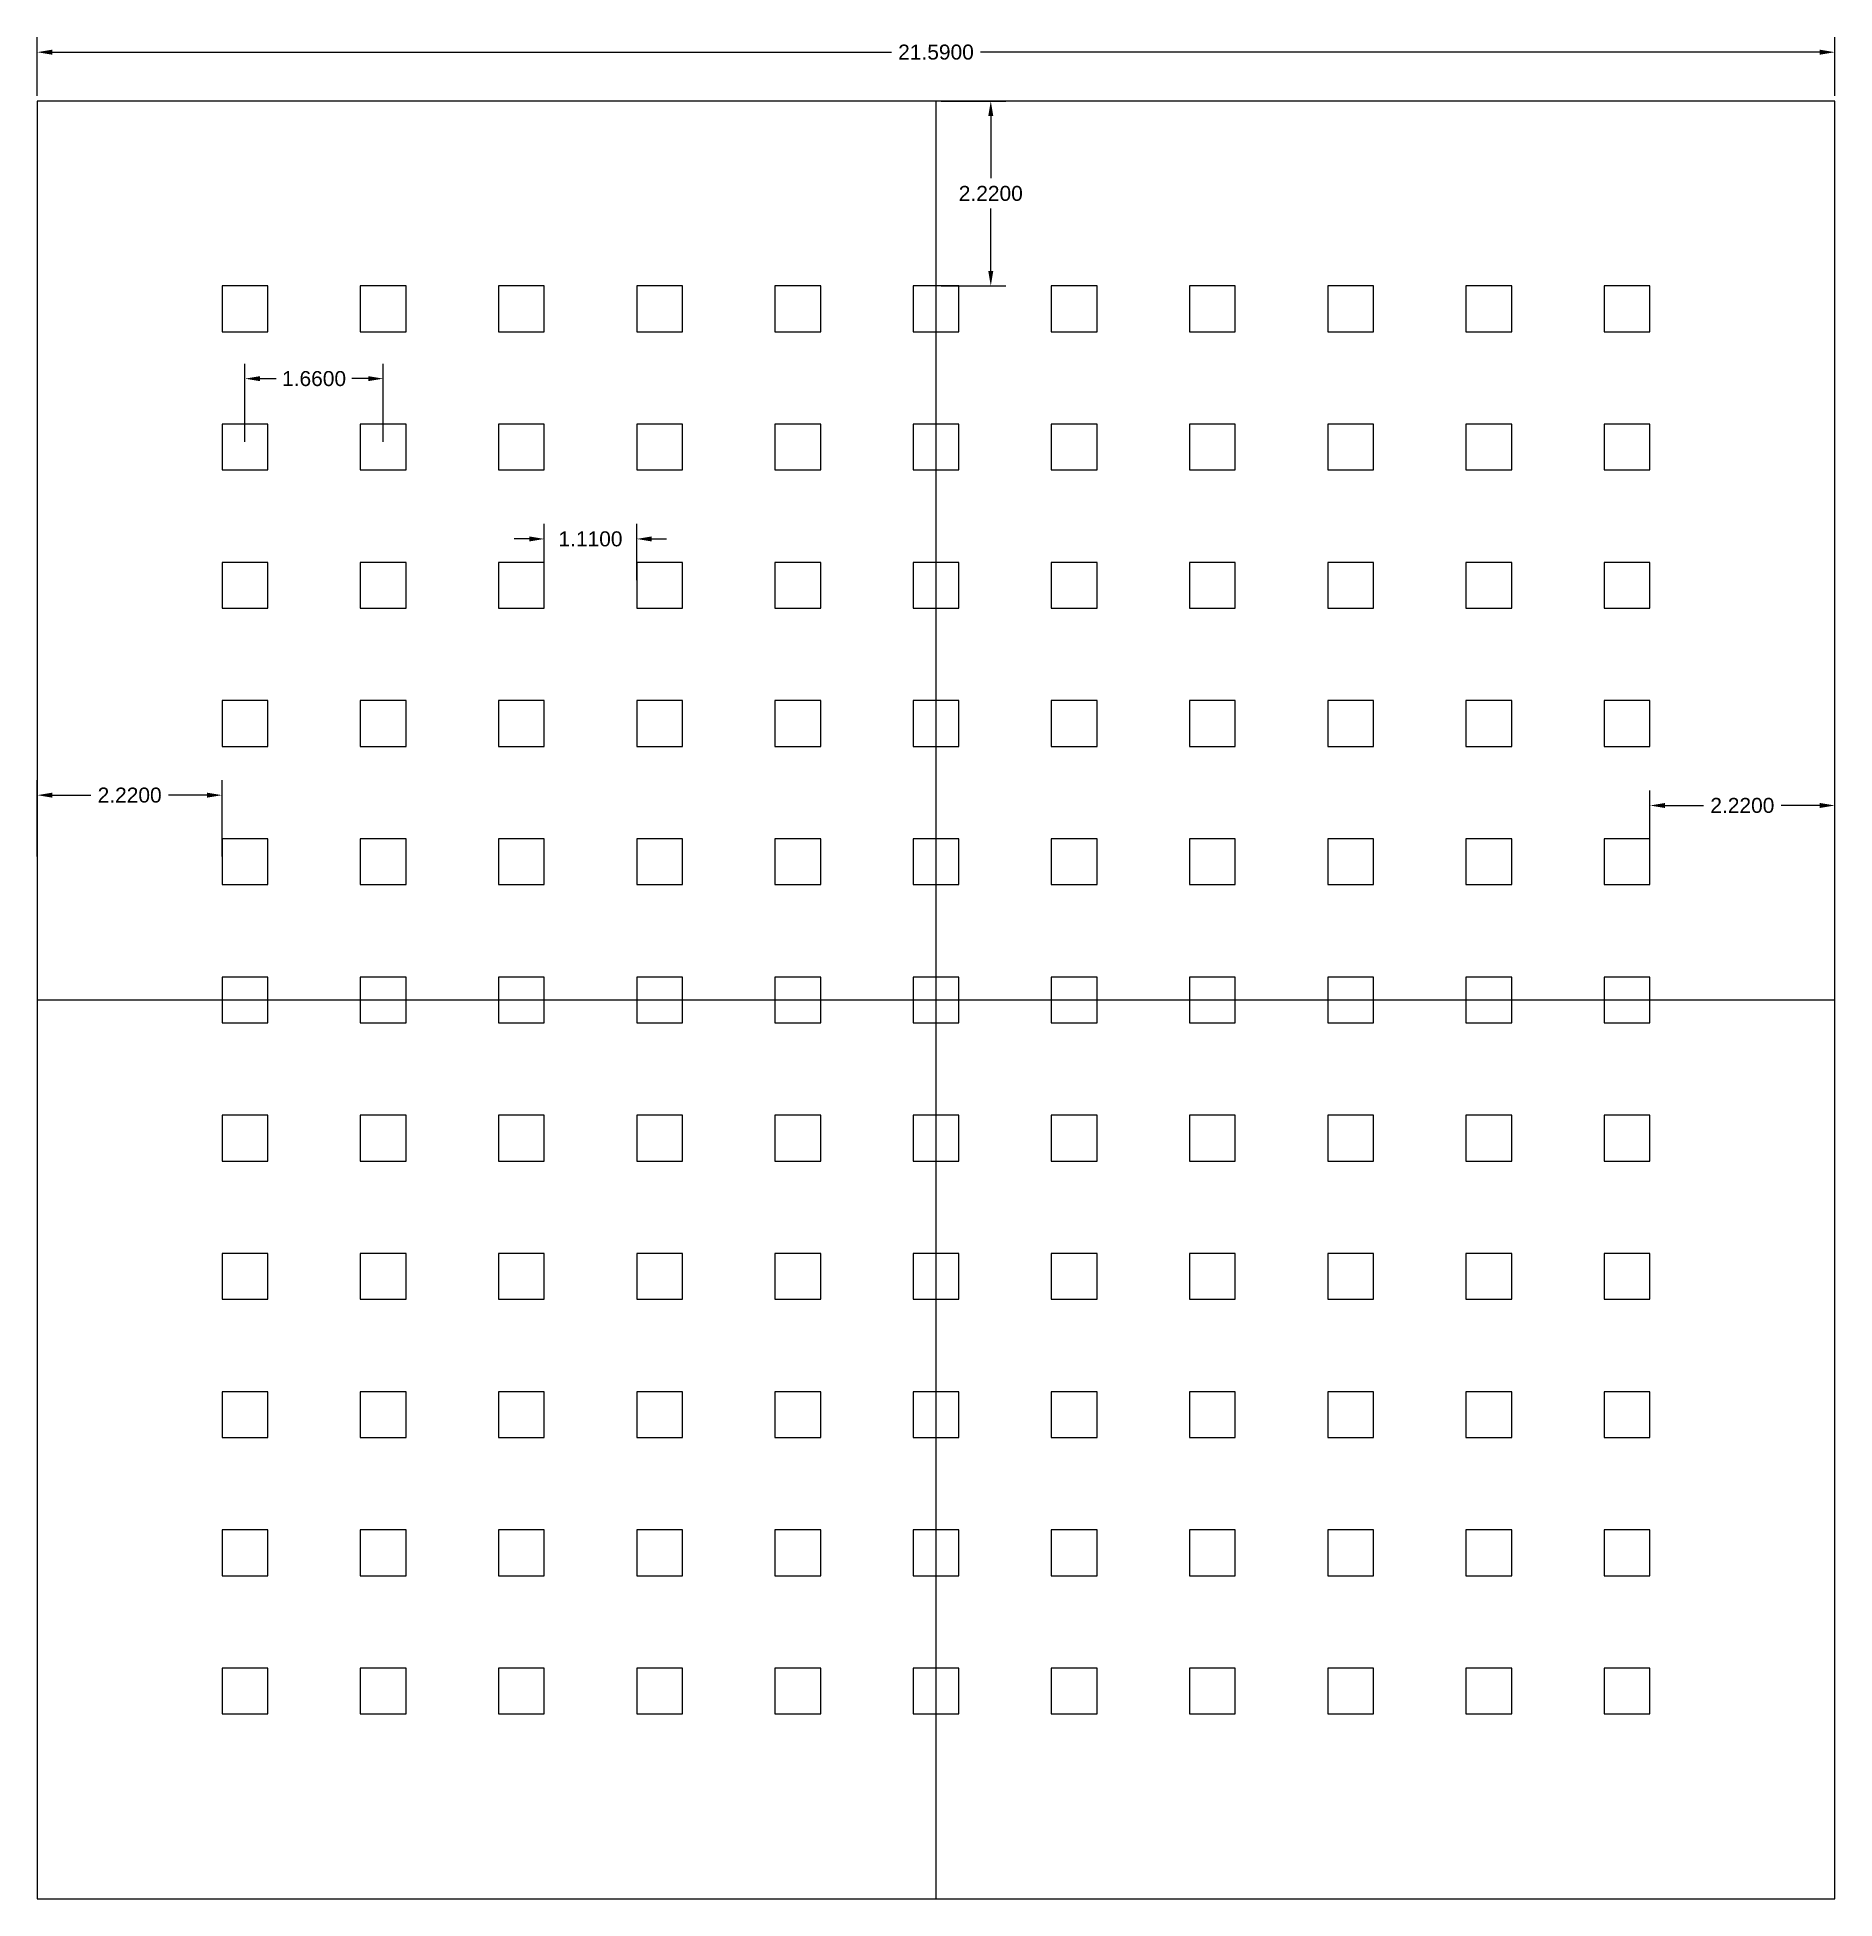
# Model space of a CAD drawing. Header units: centimetres. Extents: x 0 to 21.6, y 0 to 22.4.
import ezdxf

# ---------------------------------------------------------------- set-up
doc = ezdxf.new("R2010")
doc.units = ezdxf.units.CM
doc.header["$MEASUREMENT"] = 0
doc.styles.get("Standard").update_dxf_attribs({"font": 'arial.ttf'})
doc.dimstyles.get("Standard").update_dxf_attribs({"dimtxt": 0.18, "dimasz": 0.18, "dimexe": 0.18, "dimexo": 0.0625, "dimgap": 0.09, "dimtad": 0, "dimtih": 1, "dimtoh": 1, "dimdec": 4, "dimzin": 0, "dimdsep": 46, "dimtxsty": 'Standard', "dimcen": 0.09, "dimadec": 0, "dimazin": 0, "dimtfac": 1, "dimtdec": 4, "dimtofl": 0, "dimtmove": 0, "dimatfit": 3, "dimfxl": 1, "dimtolj": 1, "dimtzin": 0, "dimarcsym": 0})

# ---------------------------------------------------------------- blocks, each defined once
blk = doc.blocks.new('*U1')
blk.add_lwpolyline([(-8.575, -8.575), (-8.025, -8.575), (-8.025, -8.025), (-8.575, -8.025)], close=True)
blk = doc.blocks.new('*U2')
at = {"color": 0, "linetype": 'ByBlock', "lineweight": -2, "transparency": 16777216}
for p in [(0, 16.6), (1.66, 16.6), (3.32, 16.6), (4.98, 16.6), (6.64, 16.6), (8.3, 16.6), (9.96, 16.6), (11.62, 16.6), (13.28, 16.6), (14.94, 16.6), (16.6, 16.6), (0, 14.94), (1.66, 14.94), (3.32, 14.94), (4.98, 14.94), (6.64, 14.94), (8.3, 14.94), (9.96, 14.94), (11.62, 14.94), (13.28, 14.94), (14.94, 14.94), (16.6, 14.94), (0, 13.28), (1.66, 13.28), (3.32, 13.28), (4.98, 13.28), (6.64, 13.28), (8.3, 13.28), (9.96, 13.28), (11.62, 13.28), (13.28, 13.28), (14.94, 13.28), (16.6, 13.28), (0, 11.62), (1.66, 11.62), (3.32, 11.62), (4.98, 11.62), (6.64, 11.62), (8.3, 11.62), (9.96, 11.62), (11.62, 11.62), (13.28, 11.62), (14.94, 11.62), (16.6, 11.62), (0, 9.96), (1.66, 9.96), (3.32, 9.96), (4.98, 9.96), (6.64, 9.96), (8.3, 9.96), (9.96, 9.96), (11.62, 9.96), (13.28, 9.96), (14.94, 9.96), (16.6, 9.96), (0, 8.3), (1.66, 8.3), (3.32, 8.3), (4.98, 8.3), (6.64, 8.3), (8.3, 8.3), (9.96, 8.3), (11.62, 8.3), (13.28, 8.3), (14.94, 8.3), (16.6, 8.3), (0, 6.64), (1.66, 6.64), (3.32, 6.64), (4.98, 6.64), (6.64, 6.64), (8.3, 6.64), (9.96, 6.64), (11.62, 6.64), (13.28, 6.64), (14.94, 6.64), (16.6, 6.64), (0, 4.98), (1.66, 4.98), (3.32, 4.98), (4.98, 4.98), (6.64, 4.98), (8.3, 4.98), (9.96, 4.98), (11.62, 4.98), (13.28, 4.98), (14.94, 4.98), (16.6, 4.98), (0, 3.32), (1.66, 3.32), (3.32, 3.32), (4.98, 3.32), (6.64, 3.32), (8.3, 3.32), (9.96, 3.32), (11.62, 3.32), (13.28, 3.32), (14.94, 3.32), (16.6, 3.32), (0, 1.66), (1.66, 1.66), (3.32, 1.66), (4.98, 1.66), (6.64, 1.66), (8.3, 1.66), (9.96, 1.66), (11.62, 1.66), (13.28, 1.66), (14.94, 1.66), (16.6, 1.66), (0, 0), (1.66, 0), (3.32, 0), (4.98, 0), (6.64, 0), (8.3, 0), (9.96, 0), (11.62, 0), (13.28, 0), (14.94, 0), (16.6, 0)]:
    blk.add_blockref('*U1', p, dxfattribs=at)
blk = doc.blocks.new('*D3')
at = {"color": 0, "lineweight": -2, "transparency": 16777216}
for p, q in [((0, 21.652), (0, 22.357)), ((21.59, 21.652), (21.59, 22.357)), ((0.18, 22.177), (10.26, 22.177)), ((21.41, 22.177), (11.33, 22.177))]:
    blk.add_line(p, q, dxfattribs=at)
at = {"color": 0, "transparency": 16777216}
for points in [[(0.18, 22.207), (0.18, 22.147), (0, 22.177)], [(21.41, 22.207), (21.41, 22.147), (21.59, 22.177)]]:
    blk.add_solid(points, dxfattribs=at)
at = {"layer": 'Defpoints', "color": 0, "transparency": 16777216}
for p in [(21.59, 22.177), (0, 21.59), (21.59, 21.59)]:
    blk.add_point(p, dxfattribs=at)
at = {"color": 0, "transparency": 16777216, "insert": (10.795, 22.177), "char_height": 0.18, "attachment_point": 5}
blk.add_mtext('\\A1;21.5900', dxfattribs=at)
blk = doc.blocks.new('*D16')
at = {"color": 0, "lineweight": -2, "transparency": 16777216}
for p, q in [((0, 12.518), (0, 13.434)), ((2.22, 12.518), (2.22, 13.434)), ((0.18, 13.254), (0.645, 13.254)), ((2.04, 13.254), (1.575, 13.254))]:
    blk.add_line(p, q, dxfattribs=at)
at = {"color": 0, "transparency": 16777216}
for points in [[(0.18, 13.284), (0.18, 13.224), (0, 13.254)], [(2.04, 13.284), (2.04, 13.224), (2.22, 13.254)]]:
    blk.add_solid(points, dxfattribs=at)
at = {"layer": 'Defpoints', "color": 0, "transparency": 16777216}
for p in [(0, 13.254), (0, 12.455), (2.22, 12.455)]:
    blk.add_point(p, dxfattribs=at)
at = {"color": 0, "transparency": 16777216, "insert": (1.11, 13.254), "char_height": 0.18, "attachment_point": 5}
blk.add_mtext('\\A1;2.2200', dxfattribs=at)
blk = doc.blocks.new('*D17')
at = {"color": 0, "lineweight": -2, "transparency": 16777216}
for p, q in [((19.37, 12.518), (19.37, 13.31)), ((21.59, 12.533), (21.59, 13.31)), ((19.55, 13.13), (20.015, 13.13)), ((21.41, 13.13), (20.945, 13.13))]:
    blk.add_line(p, q, dxfattribs=at)
at = {"color": 0, "transparency": 16777216}
for points in [[(19.55, 13.16), (19.55, 13.1), (19.37, 13.13)], [(21.41, 13.16), (21.41, 13.1), (21.59, 13.13)]]:
    blk.add_solid(points, dxfattribs=at)
at = {"layer": 'Defpoints', "color": 0, "transparency": 16777216}
for p in [(21.59, 13.13), (19.37, 12.455), (21.59, 12.47)]:
    blk.add_point(p, dxfattribs=at)
at = {"color": 0, "transparency": 16777216, "insert": (20.48, 13.13), "char_height": 0.18, "attachment_point": 5}
blk.add_mtext('\\A1;2.2200', dxfattribs=at)
blk = doc.blocks.new('*D18')
at = {"color": 0, "lineweight": -2, "transparency": 16777216}
for p, q in [((10.857, 21.59), (11.633, 21.59)), ((11.453, 21.41), (11.453, 20.662)), ((11.453, 19.55), (11.453, 20.298)), ((10.857, 19.37), (11.633, 19.37))]:
    blk.add_line(p, q, dxfattribs=at)
at = {"color": 0, "transparency": 16777216}
for points in [[(11.423, 21.41), (11.483, 21.41), (11.453, 21.59)], [(11.423, 19.55), (11.483, 19.55), (11.453, 19.37)]]:
    blk.add_solid(points, dxfattribs=at)
at = {"layer": 'Defpoints', "color": 0, "transparency": 16777216}
for p in [(10.795, 21.59), (11.453, 21.59), (10.795, 19.37)]:
    blk.add_point(p, dxfattribs=at)
at = {"color": 0, "transparency": 16777216, "insert": (11.453, 20.48), "char_height": 0.18, "attachment_point": 5}
blk.add_mtext('\\A1;2.2200', dxfattribs=at)
blk = doc.blocks.new('*D20')
at = {"color": 0, "lineweight": -2, "transparency": 16777216}
for p, q in [((5.91, 16.331), (5.73, 16.331)), ((6.09, 15.838), (6.09, 16.511)), ((7.2, 15.838), (7.2, 16.511)), ((7.38, 16.331), (7.56, 16.331))]:
    blk.add_line(p, q, dxfattribs=at)
at = {"color": 0, "transparency": 16777216}
for points in [[(5.91, 16.361), (5.91, 16.301), (6.09, 16.331)], [(7.38, 16.361), (7.38, 16.301), (7.2, 16.331)]]:
    blk.add_solid(points, dxfattribs=at)
at = {"layer": 'Defpoints', "color": 0, "transparency": 16777216}
for p in [(7.2, 16.331), (6.09, 15.775), (7.2, 15.775)]:
    blk.add_point(p, dxfattribs=at)
at = {"color": 0, "transparency": 16777216, "insert": (6.645, 16.331), "char_height": 0.18, "attachment_point": 5}
blk.add_mtext('\\A1;1.1100', dxfattribs=at)
blk = doc.blocks.new('*D22')
at = {"color": 0, "lineweight": -2, "transparency": 16777216}
for p, q in [((2.495, 17.497), (2.495, 18.436)), ((4.155, 17.497), (4.155, 18.436)), ((2.675, 18.256), (2.87, 18.256)), ((3.975, 18.256), (3.78, 18.256))]:
    blk.add_line(p, q, dxfattribs=at)
at = {"color": 0, "transparency": 16777216}
for points in [[(2.675, 18.286), (2.675, 18.226), (2.495, 18.256)], [(3.975, 18.286), (3.975, 18.226), (4.155, 18.256)]]:
    blk.add_solid(points, dxfattribs=at)
at = {"layer": 'Defpoints', "color": 0, "transparency": 16777216}
for p in [(4.155, 18.256), (2.495, 17.435), (4.155, 17.435)]:
    blk.add_point(p, dxfattribs=at)
at = {"color": 0, "transparency": 16777216, "insert": (3.325, 18.256), "char_height": 0.18, "attachment_point": 5}
blk.add_mtext('\\A1;1.6600', dxfattribs=at)

msp = doc.modelspace()

# ---------------------------------------------------------------- linework, layer by layer
for p, q in [((10.795, 0), (10.795, 21.59)), ((0, 10.795), (21.59, 10.795))]:
    msp.add_line(p, q)
msp.add_lwpolyline([(0, 0), (21.59, 0), (21.59, 21.59), (0, 21.59)], close=True)

# ---------------------------------------------------------------- block references
msp.add_blockref('*U2', (10.795, 10.795))

# ---------------------------------------------------------------- dimensions: what is measured, and where the dimension line sits
for base, p1, p2, picture, middle in [((21.59, 22.17652), (0, 21.59), (21.59, 21.59), '*D3', (10.795, 22.17652)), ((4.155, 18.25622), (2.495, 17.435), (4.155, 17.435), '*D22', (3.325, 18.25622))]:
    dim = msp.add_linear_dim(base=base, p1=p1, p2=p2, dimstyle='Standard')
    dim.commit()
    dim.dimension.update_dxf_attribs({"geometry": picture, "text_midpoint": middle})
dim = msp.add_linear_dim(base=(11.45251, 21.59), p1=(10.795, 19.37), p2=(10.795, 21.59), angle=90, dimstyle='Standard')
dim.commit()
dim.dimension.update_dxf_attribs({"geometry": '*D18', "text_midpoint": (11.45251, 20.48), "dimtype": 160})
for base, p1, p2, picture, middle in [((7.2, 16.33136), (6.09, 15.775), (7.2, 15.775), '*D20', (6.645, 16.33136)), ((0, 13.25368), (2.22, 12.455), (0, 12.455), '*D16', (1.11, 13.25368)), ((21.59, 13.12952), (19.37, 12.455), (21.59, 12.47), '*D17', (20.48, 13.12952))]:
    dim = msp.add_linear_dim(base=base, p1=p1, p2=p2, dimstyle='Standard')
    dim.commit()
    dim.dimension.update_dxf_attribs({"geometry": picture, "text_midpoint": middle, "dimtype": 160})

doc.saveas('drawing.dxf')
